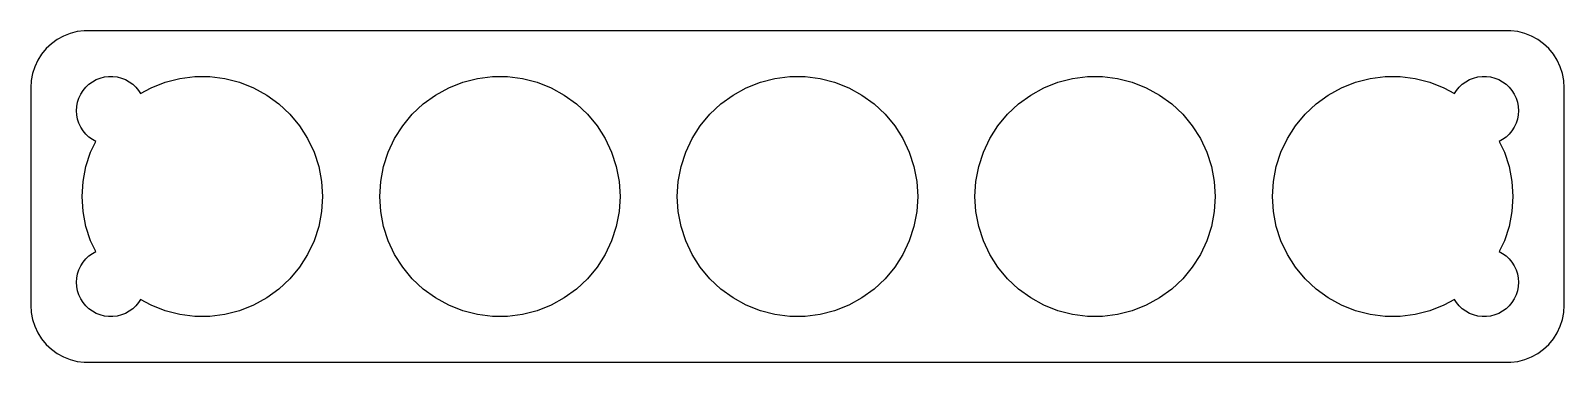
# Model space of a CAD drawing. Header units: metres. Extents: x -67 to 67, y 25 to 53.
import ezdxf

# ---------------------------------------------------------------- set-up
doc = ezdxf.new("R2010")
doc.units = ezdxf.units.M

msp = doc.modelspace()

# ---------------------------------------------------------------- linework, layer by layer
for p, q in [((-65.1871, 52.3526), (-65.6448, 51.9227)), ((-64.6791, 52.7216), (-65.1871, 52.3526)), ((-64.1289, 53.0241), (-64.6791, 52.7216)), ((-63.5451, 53.2553), (-64.1289, 53.0241)), ((-62.9369, 53.4114), (-63.5451, 53.2553)), ((-62.3139, 53.4901), (-62.9369, 53.4114)), ((62.3139, 53.4901), (-62.3139, 53.4901)), ((62.9369, 53.4114), (62.3139, 53.4901)), ((63.5451, 53.2553), (62.9369, 53.4114)), ((64.1289, 53.0241), (63.5451, 53.2553)), ((64.6791, 52.7216), (64.1289, 53.0241)), ((65.1871, 52.3526), (64.6791, 52.7216)), ((65.6448, 51.9227), (65.1871, 52.3526)), ((-66.0451, 51.4389), (-66.3815, 50.9088)), ((-65.6448, 51.9227), (-66.0451, 51.4389)), ((66.0451, 51.4389), (65.6448, 51.9227)), ((66.3815, 50.9088), (66.0451, 51.4389)), ((-66.8429, 49.7434), (-66.9606, 49.1267)), ((-66.6489, 50.3406), (-66.8429, 49.7434)), ((-66.3815, 50.9088), (-66.6489, 50.3406)), ((66.6489, 50.3406), (66.3815, 50.9088)), ((66.8429, 49.7434), (66.6489, 50.3406)), ((66.9606, 49.1267), (66.8429, 49.7434)), ((-66.9606, 49.1267), (-67, 48.5)), ((-67, 48.5), (-67, 29.5)), ((-62.6289, 47.9453), (-62.427, 48.2634)), ((-62.427, 48.2634), (-62.1869, 48.5536)), ((-62.1869, 48.5536), (-61.9123, 48.8115)), ((-61.9123, 48.8115), (-61.6075, 49.033)), ((-61.6075, 49.033), (-61.2773, 49.2145)), ((-61.2773, 49.2145), (-60.927, 49.3532)), ((-60.927, 49.3532), (-60.5621, 49.4469)), ((-60.5621, 49.4469), (-60.1884, 49.4941)), ((-60.1884, 49.4941), (-59.8116, 49.4941)), ((-59.8116, 49.4941), (-59.4379, 49.4469)), ((-59.4379, 49.4469), (-59.0729, 49.3532)), ((-59.0729, 49.3532), (-58.7227, 49.2145)), ((-58.7227, 49.2145), (-58.3925, 49.033)), ((-58.3925, 49.033), (-58.0877, 48.8115)), ((-58.0877, 48.8115), (-57.8131, 48.5536)), ((-57.8131, 48.5536), (-57.5729, 48.2634)), ((-57.5729, 48.2634), (-57.3995, 47.9901)), ((-57.3995, 47.9901), (-56.4707, 48.5007)), ((-56.4707, 48.5007), (-55.2447, 48.9861)), ((-55.2447, 48.9861), (-53.9675, 49.314)), ((-53.9675, 49.314), (-52.6593, 49.4793)), ((-52.6593, 49.4793), (-51.3407, 49.4793)), ((-51.3407, 49.4793), (-50.0325, 49.314)), ((-50.0325, 49.314), (-48.7553, 48.9861)), ((-48.7553, 48.9861), (-47.5293, 48.5007)), ((-47.5293, 48.5007), (-46.3738, 47.8654)), ((-31.6262, 47.8654), (-30.4707, 48.5007)), ((-30.4707, 48.5007), (-29.2447, 48.9861)), ((-29.2447, 48.9861), (-27.9675, 49.314)), ((-27.9675, 49.314), (-26.6593, 49.4793)), ((-26.6593, 49.4793), (-25.3407, 49.4793)), ((-25.3407, 49.4793), (-24.0325, 49.314)), ((-24.0325, 49.314), (-22.7553, 48.9861)), ((-22.7553, 48.9861), (-21.5293, 48.5007)), ((-21.5293, 48.5007), (-20.3738, 47.8654)), ((-5.62617, 47.8654), (-4.47067, 48.5007)), ((-4.47067, 48.5007), (-3.24467, 48.9861)), ((-3.24467, 48.9861), (-1.9675, 49.314)), ((-1.9675, 49.314), (-0.65929, 49.4793)), ((-0.65929, 49.4793), (0.65929, 49.4793)), ((0.65929, 49.4793), (1.9675, 49.314)), ((1.9675, 49.314), (3.24467, 48.9861)), ((3.24467, 48.9861), (4.47067, 48.5007)), ((4.47067, 48.5007), (5.62617, 47.8654)), ((20.3738, 47.8654), (21.5293, 48.5007)), ((21.5293, 48.5007), (22.7553, 48.9861)), ((22.7553, 48.9861), (24.0325, 49.314)), ((24.0325, 49.314), (25.3407, 49.4793)), ((25.3407, 49.4793), (26.6593, 49.4793)), ((26.6593, 49.4793), (27.9675, 49.314)), ((27.9675, 49.314), (29.2447, 48.9861)), ((29.2447, 48.9861), (30.4707, 48.5007)), ((30.4707, 48.5007), (31.6262, 47.8654)), ((46.3738, 47.8654), (47.5293, 48.5007)), ((47.5293, 48.5007), (48.7553, 48.9861)), ((48.7553, 48.9861), (50.0325, 49.314)), ((50.0325, 49.314), (51.3407, 49.4793)), ((51.3407, 49.4793), (52.6593, 49.4793)), ((52.6593, 49.4793), (53.9675, 49.314)), ((53.9675, 49.314), (55.2447, 48.9861)), ((55.2447, 48.9861), (56.4707, 48.5007)), ((56.4707, 48.5007), (57.3995, 47.9901)), ((57.3995, 47.9901), (57.5729, 48.2634)), ((57.5729, 48.2634), (57.8131, 48.5536)), ((57.8131, 48.5536), (58.0877, 48.8115)), ((58.0877, 48.8115), (58.3925, 49.033)), ((58.3925, 49.033), (58.7227, 49.2145)), ((58.7227, 49.2145), (59.0729, 49.3532)), ((59.0729, 49.3532), (59.4379, 49.4469)), ((59.4379, 49.4469), (59.8116, 49.4941)), ((59.8116, 49.4941), (60.1884, 49.4941)), ((60.1884, 49.4941), (60.5621, 49.4469)), ((60.5621, 49.4469), (60.927, 49.3532)), ((60.927, 49.3532), (61.2773, 49.2145)), ((61.2773, 49.2145), (61.6075, 49.033)), ((61.6075, 49.033), (61.9123, 48.8115)), ((61.9123, 48.8115), (62.1869, 48.5536)), ((62.1869, 48.5536), (62.427, 48.2634)), ((62.427, 48.2634), (62.6289, 47.9453)), ((67, 48.5), (66.9606, 49.1267)), ((67, 29.5), (67, 48.5)), ((-62.9763, 46.876), (-62.9057, 47.2461)), ((-62.9057, 47.2461), (-62.7893, 47.6044)), ((-62.7893, 47.6044), (-62.6289, 47.9453)), ((-46.3738, 47.8654), (-45.307, 47.0904)), ((-45.307, 47.0904), (-44.3458, 46.1877)), ((-33.6542, 46.1877), (-32.6929, 47.0904)), ((-32.6929, 47.0904), (-31.6262, 47.8654)), ((-20.3738, 47.8654), (-19.307, 47.0904)), ((-19.307, 47.0904), (-18.3458, 46.1877)), ((-7.65416, 46.1877), (-6.69295, 47.0904)), ((-6.69295, 47.0904), (-5.62617, 47.8654)), ((5.62617, 47.8654), (6.69295, 47.0904)), ((6.69295, 47.0904), (7.65416, 46.1877)), ((18.3458, 46.1877), (19.307, 47.0904)), ((19.307, 47.0904), (20.3738, 47.8654)), ((31.6262, 47.8654), (32.6929, 47.0904)), ((32.6929, 47.0904), (33.6542, 46.1877)), ((44.3458, 46.1877), (45.307, 47.0904)), ((45.307, 47.0904), (46.3738, 47.8654)), ((62.6289, 47.9453), (62.7893, 47.6044)), ((62.7893, 47.6044), (62.9057, 47.2461)), ((62.9057, 47.2461), (62.9763, 46.876)), ((-63, 46.5), (-62.9763, 46.876)), ((-62.9763, 46.124), (-63, 46.5)), ((-62.9057, 45.7539), (-62.9763, 46.124)), ((-62.7893, 45.3956), (-62.9057, 45.7539)), ((-44.3458, 46.1877), (-43.5053, 45.1717)), ((-34.4947, 45.1717), (-33.6542, 46.1877)), ((-18.3458, 46.1877), (-17.5053, 45.1717)), ((-8.49467, 45.1717), (-7.65416, 46.1877)), ((7.65416, 46.1877), (8.49467, 45.1717)), ((17.5053, 45.1717), (18.3458, 46.1877)), ((33.6542, 46.1877), (34.4947, 45.1717)), ((43.5053, 45.1717), (44.3458, 46.1877)), ((62.9057, 45.7539), (62.7893, 45.3956)), ((62.9763, 46.124), (62.9057, 45.7539)), ((62.9763, 46.876), (63, 46.5)), ((63, 46.5), (62.9763, 46.124)), ((-62.6289, 45.0547), (-62.7893, 45.3956)), ((-62.427, 44.7366), (-62.6289, 45.0547)), ((-62.1869, 44.4464), (-62.427, 44.7366)), ((-61.9123, 44.1884), (-62.1869, 44.4464)), ((-43.5053, 45.1717), (-42.7988, 44.0584)), ((-35.2012, 44.0584), (-34.4947, 45.1717)), ((-17.5053, 45.1717), (-16.7988, 44.0584)), ((-9.20122, 44.0584), (-8.49467, 45.1717)), ((8.49467, 45.1717), (9.20122, 44.0584)), ((16.7988, 44.0584), (17.5053, 45.1717)), ((34.4947, 45.1717), (35.2012, 44.0584)), ((42.7988, 44.0584), (43.5053, 45.1717)), ((62.1869, 44.4464), (61.9123, 44.1884)), ((62.427, 44.7366), (62.1869, 44.4464)), ((62.6289, 45.0547), (62.427, 44.7366)), ((62.7893, 45.3956), (62.6289, 45.0547)), ((-61.6075, 43.967), (-61.9123, 44.1884)), ((-61.7626, 42.8653), (-61.3189, 43.8083)), ((-61.3189, 43.8083), (-61.6075, 43.967)), ((-42.7988, 44.0584), (-42.2373, 42.8653)), ((-35.7626, 42.8653), (-35.2012, 44.0584)), ((-16.7988, 44.0584), (-16.2373, 42.8653)), ((-9.76265, 42.8653), (-9.20122, 44.0584)), ((9.20122, 44.0584), (9.76265, 42.8653)), ((16.2373, 42.8653), (16.7988, 44.0584)), ((35.2012, 44.0584), (35.7626, 42.8653)), ((42.2373, 42.8653), (42.7988, 44.0584)), ((61.6075, 43.967), (61.3189, 43.8083)), ((61.3189, 43.8083), (61.7626, 42.8653)), ((61.9123, 44.1884), (61.6075, 43.967)), ((-62.4172, 40.316), (-62.1701, 41.6112)), ((-62.1701, 41.6112), (-61.7626, 42.8653)), ((-42.2373, 42.8653), (-41.8299, 41.6112)), ((-41.8299, 41.6112), (-41.5828, 40.316)), ((-36.4172, 40.316), (-36.1701, 41.6112)), ((-36.1701, 41.6112), (-35.7626, 42.8653)), ((-16.2373, 42.8653), (-15.8299, 41.6112)), ((-15.8299, 41.6112), (-15.5828, 40.316)), ((-10.4172, 40.316), (-10.1701, 41.6112)), ((-10.1701, 41.6112), (-9.76265, 42.8653)), ((9.76265, 42.8653), (10.1701, 41.6112)), ((10.1701, 41.6112), (10.4172, 40.316)), ((15.5828, 40.316), (15.8299, 41.6112)), ((15.8299, 41.6112), (16.2373, 42.8653)), ((35.7626, 42.8653), (36.1701, 41.6112)), ((36.1701, 41.6112), (36.4172, 40.316)), ((41.5828, 40.316), (41.8299, 41.6112)), ((41.8299, 41.6112), (42.2373, 42.8653)), ((61.7626, 42.8653), (62.1701, 41.6112)), ((62.1701, 41.6112), (62.4172, 40.316)), ((-62.5, 39), (-62.4172, 40.316)), ((-41.5828, 40.316), (-41.5, 39)), ((-36.5, 39), (-36.4172, 40.316)), ((-15.5828, 40.316), (-15.5, 39)), ((-10.5, 39), (-10.4172, 40.316)), ((10.4172, 40.316), (10.5, 39)), ((15.5, 39), (15.5828, 40.316)), ((36.4172, 40.316), (36.5, 39)), ((41.5, 39), (41.5828, 40.316)), ((62.4172, 40.316), (62.5, 39)), ((-62.4172, 37.684), (-62.5, 39)), ((-41.5, 39), (-41.5828, 37.684)), ((-36.4172, 37.684), (-36.5, 39)), ((-15.5, 39), (-15.5828, 37.684)), ((-10.4172, 37.684), (-10.5, 39)), ((10.5, 39), (10.4172, 37.684)), ((15.5828, 37.684), (15.5, 39)), ((36.5, 39), (36.4172, 37.684)), ((41.5828, 37.684), (41.5, 39)), ((62.5, 39), (62.4172, 37.684)), ((-62.1701, 36.3888), (-62.4172, 37.684)), ((-41.5828, 37.684), (-41.8299, 36.3888)), ((-36.1701, 36.3888), (-36.4172, 37.684)), ((-15.5828, 37.684), (-15.8299, 36.3888)), ((-10.1701, 36.3888), (-10.4172, 37.684)), ((10.4172, 37.684), (10.1701, 36.3888)), ((15.8299, 36.3888), (15.5828, 37.684)), ((36.4172, 37.684), (36.1701, 36.3888)), ((41.8299, 36.3888), (41.5828, 37.684)), ((62.4172, 37.684), (62.1701, 36.3888)), ((-61.7626, 35.1347), (-62.1701, 36.3888)), ((-41.8299, 36.3888), (-42.2373, 35.1347)), ((-35.7626, 35.1347), (-36.1701, 36.3888)), ((-15.8299, 36.3888), (-16.2373, 35.1347)), ((-9.76265, 35.1347), (-10.1701, 36.3888)), ((10.1701, 36.3888), (9.76265, 35.1347)), ((16.2373, 35.1347), (15.8299, 36.3888)), ((36.1701, 36.3888), (35.7626, 35.1347)), ((42.2373, 35.1347), (41.8299, 36.3888)), ((62.1701, 36.3888), (61.7626, 35.1347)), ((-61.3189, 34.1917), (-61.7626, 35.1347)), ((-42.2373, 35.1347), (-42.7988, 33.9416)), ((-35.2012, 33.9416), (-35.7626, 35.1347)), ((-16.2373, 35.1347), (-16.7988, 33.9416)), ((-9.20122, 33.9416), (-9.76265, 35.1347)), ((9.76265, 35.1347), (9.20122, 33.9416)), ((16.7988, 33.9416), (16.2373, 35.1347)), ((35.7626, 35.1347), (35.2012, 33.9416)), ((42.7988, 33.9416), (42.2373, 35.1347)), ((61.7626, 35.1347), (61.3189, 34.1917)), ((-62.427, 33.2634), (-62.1869, 33.5536)), ((-62.1869, 33.5536), (-61.9123, 33.8116)), ((-61.9123, 33.8116), (-61.6075, 34.033)), ((-61.6075, 34.033), (-61.3189, 34.1917)), ((-42.7988, 33.9416), (-43.5053, 32.8283)), ((-34.4947, 32.8283), (-35.2012, 33.9416)), ((-16.7988, 33.9416), (-17.5053, 32.8283)), ((-8.49467, 32.8283), (-9.20122, 33.9416)), ((9.20122, 33.9416), (8.49467, 32.8283)), ((17.5053, 32.8283), (16.7988, 33.9416)), ((35.2012, 33.9416), (34.4947, 32.8283)), ((43.5053, 32.8283), (42.7988, 33.9416)), ((61.3189, 34.1917), (61.6075, 34.033)), ((61.6075, 34.033), (61.9123, 33.8116)), ((61.9123, 33.8116), (62.1869, 33.5536)), ((62.1869, 33.5536), (62.427, 33.2634)), ((-62.9763, 31.876), (-62.9057, 32.2461)), ((-62.9057, 32.2461), (-62.7893, 32.6044)), ((-62.7893, 32.6044), (-62.6289, 32.9453)), ((-62.6289, 32.9453), (-62.427, 33.2634)), ((-43.5053, 32.8283), (-44.3458, 31.8123)), ((-33.6542, 31.8123), (-34.4947, 32.8283)), ((-17.5053, 32.8283), (-18.3458, 31.8123)), ((-7.65416, 31.8123), (-8.49467, 32.8283)), ((8.49467, 32.8283), (7.65416, 31.8123)), ((18.3458, 31.8123), (17.5053, 32.8283)), ((34.4947, 32.8283), (33.6542, 31.8123)), ((44.3458, 31.8123), (43.5053, 32.8283)), ((62.427, 33.2634), (62.6289, 32.9453)), ((62.6289, 32.9453), (62.7893, 32.6044)), ((62.7893, 32.6044), (62.9057, 32.2461)), ((62.9057, 32.2461), (62.9763, 31.876)), ((-63, 31.5), (-62.9763, 31.876)), ((-62.9763, 31.124), (-63, 31.5)), ((-62.9057, 30.7539), (-62.9763, 31.124)), ((-45.307, 30.9096), (-46.3738, 30.1346)), ((-44.3458, 31.8123), (-45.307, 30.9096)), ((-32.6929, 30.9096), (-33.6542, 31.8123)), ((-31.6262, 30.1346), (-32.6929, 30.9096)), ((-19.307, 30.9096), (-20.3738, 30.1346)), ((-18.3458, 31.8123), (-19.307, 30.9096)), ((-6.69295, 30.9096), (-7.65416, 31.8123)), ((-5.62617, 30.1346), (-6.69295, 30.9096)), ((6.69295, 30.9096), (5.62617, 30.1346)), ((7.65416, 31.8123), (6.69295, 30.9096)), ((19.307, 30.9096), (18.3458, 31.8123)), ((20.3738, 30.1346), (19.307, 30.9096)), ((32.6929, 30.9096), (31.6262, 30.1346)), ((33.6542, 31.8123), (32.6929, 30.9096)), ((45.307, 30.9096), (44.3458, 31.8123)), ((46.3738, 30.1346), (45.307, 30.9096)), ((62.9763, 31.124), (62.9057, 30.7539)), ((62.9763, 31.876), (63, 31.5)), ((63, 31.5), (62.9763, 31.124)), ((-67, 29.5), (-66.9606, 28.8733)), ((-62.7893, 30.3956), (-62.9057, 30.7539)), ((-62.6289, 30.0547), (-62.7893, 30.3956)), ((-62.427, 29.7366), (-62.6289, 30.0547)), ((-62.1869, 29.4464), (-62.427, 29.7366)), ((-57.5729, 29.7366), (-57.8131, 29.4464)), ((-57.3995, 30.0099), (-57.5729, 29.7366)), ((-56.4707, 29.4993), (-57.3995, 30.0099)), ((-55.2447, 29.0139), (-56.4707, 29.4993)), ((-47.5293, 29.4993), (-48.7553, 29.0139)), ((-46.3738, 30.1346), (-47.5293, 29.4993)), ((-30.4707, 29.4993), (-31.6262, 30.1346)), ((-29.2447, 29.0139), (-30.4707, 29.4993)), ((-21.5293, 29.4993), (-22.7553, 29.0139)), ((-20.3738, 30.1346), (-21.5293, 29.4993)), ((-4.47067, 29.4993), (-5.62617, 30.1346)), ((-3.24467, 29.0139), (-4.47067, 29.4993)), ((4.47067, 29.4993), (3.24467, 29.0139)), ((5.62617, 30.1346), (4.47067, 29.4993)), ((21.5293, 29.4993), (20.3738, 30.1346)), ((22.7553, 29.0139), (21.5293, 29.4993)), ((30.4707, 29.4993), (29.2447, 29.0139)), ((31.6262, 30.1346), (30.4707, 29.4993)), ((47.5293, 29.4993), (46.3738, 30.1346)), ((48.7553, 29.0139), (47.5293, 29.4993)), ((56.4707, 29.4993), (55.2447, 29.0139)), ((57.3995, 30.0099), (56.4707, 29.4993)), ((57.5729, 29.7366), (57.3995, 30.0099)), ((57.8131, 29.4464), (57.5729, 29.7366)), ((62.427, 29.7366), (62.1869, 29.4464)), ((62.6289, 30.0547), (62.427, 29.7366)), ((62.7893, 30.3956), (62.6289, 30.0547)), ((62.9057, 30.7539), (62.7893, 30.3956)), ((66.9606, 28.8733), (67, 29.5)), ((-66.9606, 28.8733), (-66.8429, 28.2566)), ((-66.8429, 28.2566), (-66.6489, 27.6594)), ((-61.9123, 29.1885), (-62.1869, 29.4464)), ((-61.6075, 28.967), (-61.9123, 29.1885)), ((-61.2773, 28.7855), (-61.6075, 28.967)), ((-60.927, 28.6468), (-61.2773, 28.7855)), ((-60.5621, 28.5531), (-60.927, 28.6468)), ((-60.1884, 28.5059), (-60.5621, 28.5531)), ((-59.8116, 28.5059), (-60.1884, 28.5059)), ((-59.4379, 28.5531), (-59.8116, 28.5059)), ((-59.0729, 28.6468), (-59.4379, 28.5531)), ((-58.7227, 28.7855), (-59.0729, 28.6468)), ((-58.3925, 28.967), (-58.7227, 28.7855)), ((-58.0877, 29.1885), (-58.3925, 28.967)), ((-57.8131, 29.4464), (-58.0877, 29.1885)), ((-53.9675, 28.686), (-55.2447, 29.0139)), ((-52.6593, 28.5207), (-53.9675, 28.686)), ((-51.3407, 28.5207), (-52.6593, 28.5207)), ((-50.0325, 28.686), (-51.3407, 28.5207)), ((-48.7553, 29.0139), (-50.0325, 28.686)), ((-27.9675, 28.686), (-29.2447, 29.0139)), ((-26.6593, 28.5207), (-27.9675, 28.686)), ((-25.3407, 28.5207), (-26.6593, 28.5207)), ((-24.0325, 28.686), (-25.3407, 28.5207)), ((-22.7553, 29.0139), (-24.0325, 28.686)), ((-1.9675, 28.686), (-3.24467, 29.0139)), ((-0.65929, 28.5207), (-1.9675, 28.686)), ((0.65929, 28.5207), (-0.65929, 28.5207)), ((1.9675, 28.686), (0.65929, 28.5207)), ((3.24467, 29.0139), (1.9675, 28.686)), ((24.0325, 28.686), (22.7553, 29.0139)), ((25.3407, 28.5207), (24.0325, 28.686)), ((26.6593, 28.5207), (25.3407, 28.5207)), ((27.9675, 28.686), (26.6593, 28.5207)), ((29.2447, 29.0139), (27.9675, 28.686)), ((50.0325, 28.686), (48.7553, 29.0139)), ((51.3407, 28.5207), (50.0325, 28.686)), ((52.6593, 28.5207), (51.3407, 28.5207)), ((53.9675, 28.686), (52.6593, 28.5207)), ((55.2447, 29.0139), (53.9675, 28.686)), ((58.0877, 29.1885), (57.8131, 29.4464)), ((58.3925, 28.967), (58.0877, 29.1885)), ((58.7227, 28.7855), (58.3925, 28.967)), ((59.0729, 28.6468), (58.7227, 28.7855)), ((59.4379, 28.5531), (59.0729, 28.6468)), ((59.8116, 28.5059), (59.4379, 28.5531)), ((60.1884, 28.5059), (59.8116, 28.5059)), ((60.5621, 28.5531), (60.1884, 28.5059)), ((60.927, 28.6468), (60.5621, 28.5531)), ((61.2773, 28.7855), (60.927, 28.6468)), ((61.6075, 28.967), (61.2773, 28.7855)), ((61.9123, 29.1885), (61.6075, 28.967)), ((62.1869, 29.4464), (61.9123, 29.1885)), ((66.6489, 27.6594), (66.8429, 28.2566)), ((66.8429, 28.2566), (66.9606, 28.8733)), ((-66.6489, 27.6594), (-66.3815, 27.0912)), ((-66.3815, 27.0912), (-66.0451, 26.5611)), ((66.0451, 26.5611), (66.3815, 27.0912)), ((66.3815, 27.0912), (66.6489, 27.6594)), ((-66.0451, 26.5611), (-65.6448, 26.0773)), ((-65.6448, 26.0773), (-65.1871, 25.6474)), ((-65.1871, 25.6474), (-64.6791, 25.2784)), ((64.6791, 25.2784), (65.1871, 25.6474)), ((65.1871, 25.6474), (65.6448, 26.0773)), ((65.6448, 26.0773), (66.0451, 26.5611)), ((-64.6791, 25.2784), (-64.1289, 24.9759)), ((-64.1289, 24.9759), (-63.5451, 24.7447)), ((-63.5451, 24.7447), (-62.9369, 24.5886)), ((-62.9369, 24.5886), (-62.3139, 24.5099)), ((-62.3139, 24.5099), (62.3139, 24.5099)), ((62.3139, 24.5099), (62.9369, 24.5886)), ((62.9369, 24.5886), (63.5451, 24.7447)), ((63.5451, 24.7447), (64.1289, 24.9759)), ((64.1289, 24.9759), (64.6791, 25.2784))]:
    msp.add_line(p, q)

doc.saveas('drawing.dxf')
